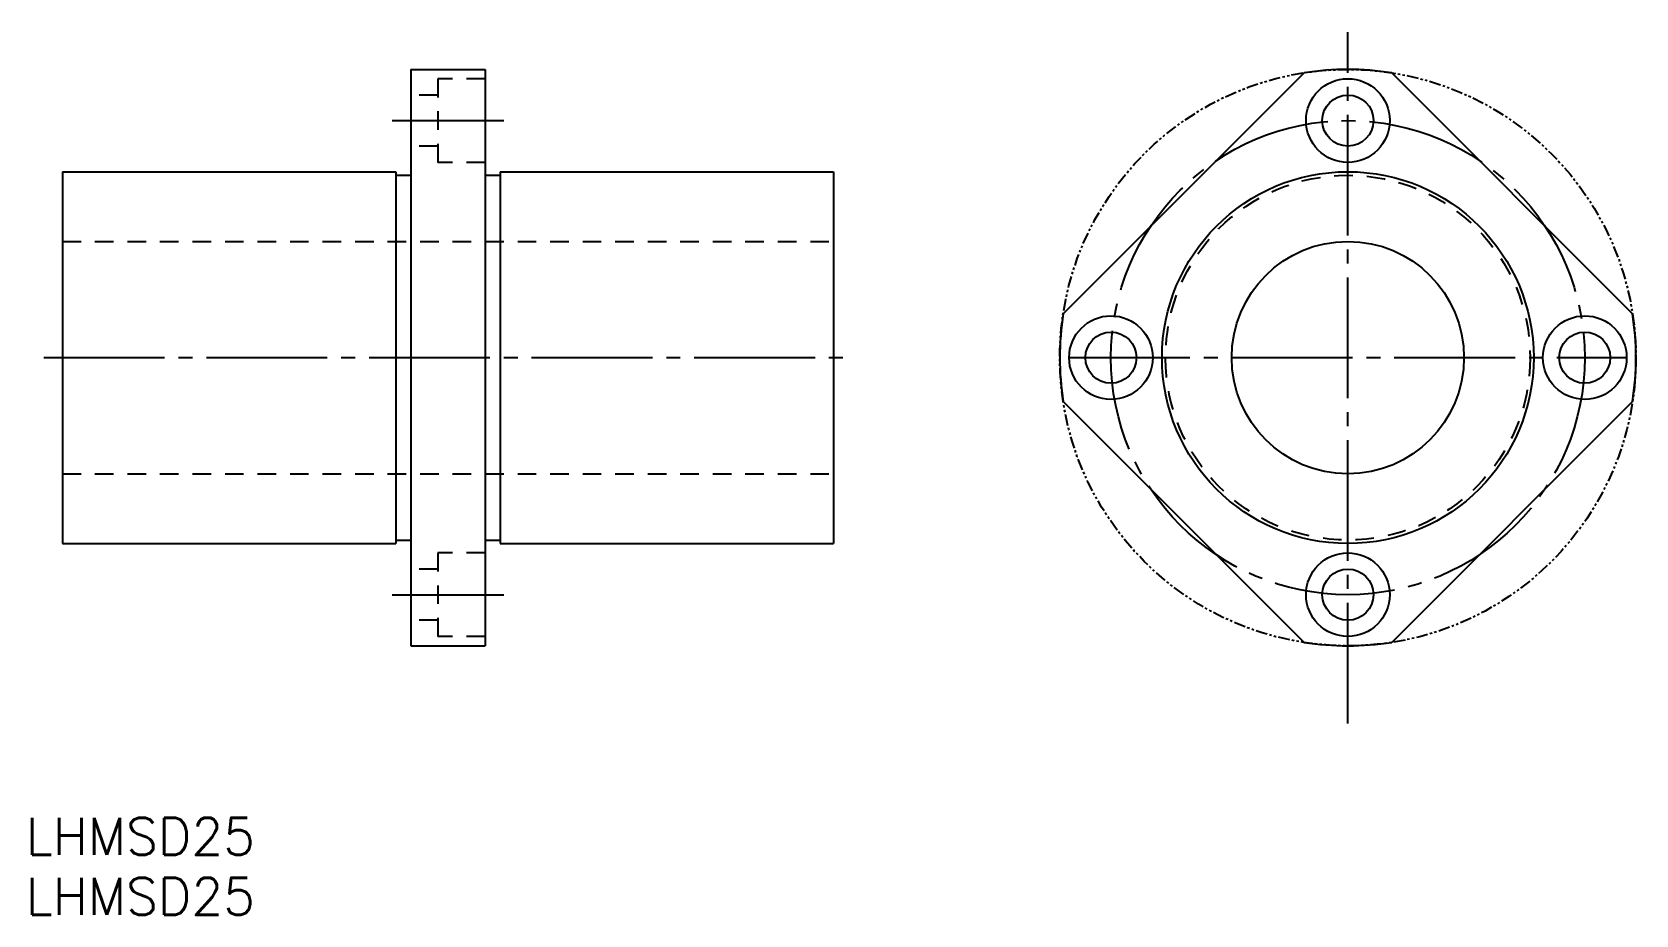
# Model space of a CAD drawing. Extents: x -222 to -50, y 330 to 425.
import ezdxf

# ---------------------------------------------------------------- set-up
doc = ezdxf.new("R2010")
doc.units = 0
for name, pattern in [('CENTER', [17.5, 13, -1.5, 1.5, -1.5]), ('DASHED', [3.5, 2, -1.5]), ('PHANTOM', [2.5, 1.25, -0.25, 0.25, -0.25, 0.25, -0.25])]:
    doc.linetypes.add(name, pattern=pattern)
doc.layers.get('0').update_dxf_attribs({"linetype": 'CONTINUOUS'})
doc.layers.add('CENTER', color=1, linetype='CENTER')
doc.styles.get("Standard").update_dxf_attribs({"font": 'txt.shx', "bigfont": '@extfont2.shx'})

msp = doc.modelspace()

# ---------------------------------------------------------------- linework, layer by layer
at = {"color": 7, "linetype": 'CONTINUOUS'}
for p, q in [((-181.73, 421.02), (-173.73, 421.02)), ((-181.73, 421.02), (-181.73, 359.02)), ((-173.73, 421.02), (-173.73, 359.02)), ((-85.59, 420.66), (-111.52, 394.73)), ((-76.16, 420.66), (-50.24, 394.73)), ((-219.23, 410.02), (-183.33, 410.02)), ((-219.23, 410.02), (-219.23, 370.02)), ((-183.33, 410.02), (-183.33, 370.02)), ((-183.33, 409.64), (-181.73, 409.64)), ((-173.73, 409.64), (-172.13, 409.64)), ((-172.13, 410.02), (-136.23, 410.02)), ((-172.13, 410.02), (-172.13, 370.02)), ((-136.23, 410.02), (-136.23, 370.02)), ((-111.52, 385.3), (-85.59, 359.38)), ((-50.24, 385.3), (-76.16, 359.38)), ((-219.23, 370.02), (-183.33, 370.02)), ((-183.33, 370.39), (-181.73, 370.39)), ((-173.73, 370.39), (-172.13, 370.39)), ((-172.13, 370.02), (-136.23, 370.02)), ((-181.73, 359.02), (-173.73, 359.02))]:
    msp.add_line(p, q, dxfattribs=at)
at = {"color": 3, "linetype": 'DASHED'}
for p, q in [((-173.73, 420.02), (-178.83, 420.02)), ((-178.83, 420.02), (-178.83, 411.02)), ((-178.83, 418.27), (-181.73, 418.27)), ((-178.83, 412.77), (-181.73, 412.77)), ((-173.73, 411.02), (-178.83, 411.02)), ((-219.23, 402.52), (-136.23, 402.52)), ((-219.23, 377.52), (-136.23, 377.52)), ((-173.73, 369.02), (-178.83, 369.02)), ((-178.83, 369.02), (-178.83, 360.02)), ((-178.83, 367.27), (-181.73, 367.27)), ((-178.83, 361.77), (-181.73, 361.77)), ((-173.73, 360.02), (-178.83, 360.02))]:
    msp.add_line(p, q, dxfattribs=at)
at = {"color": 3, "linetype": 'PHANTOM'}
msp.add_circle((-80.88, 390.02), 31, dxfattribs=at)
at = {"color": 7, "linetype": 'CONTINUOUS'}
for centre, radius in [((-80.88, 415.52), 4.5), ((-80.88, 415.52), 2.75), ((-80.88, 390.02), 20), ((-80.88, 390.02), 12.5), ((-106.38, 390.02), 4.5), ((-55.38, 390.02), 4.5), ((-106.38, 390.02), 2.75), ((-55.38, 390.02), 2.75), ((-80.88, 364.52), 4.5), ((-80.88, 364.52), 2.75)]:
    msp.add_circle(centre, radius, dxfattribs=at)
at = {"color": 3, "linetype": 'DASHED'}
msp.add_circle((-80.88, 390.02), 19.62, dxfattribs=at)
at = {"color": 7, "linetype": 'CONTINUOUS'}
for start, end in [(81.2493, 98.7507), (171.2493, 188.7507), (351.2493, 8.7507), (261.2493, 278.7507)]:
    msp.add_arc((-80.88, 390.02), 31, start, end, dxfattribs=at)
at = {"layer": 'CENTER', "color": 1, "linetype": 'CENTER'}
for p, q in [((-80.88, 350.65), (-80.88, 425.04)), ((-183.73, 415.52), (-171.73, 415.52)), ((-221.23, 390.02), (-134.23, 390.02)), ((-110.88, 390.02), (-50.88, 390.02)), ((-183.73, 364.52), (-171.73, 364.52))]:
    msp.add_line(p, q, dxfattribs=at)
msp.add_circle((-80.88, 390.02), 25.5, dxfattribs=at)

# ---------------------------------------------------------------- texts
at = {"color": 7, "linetype": 'CONTINUOUS'}
for p in [(-223.18, 336.52), (-223.18, 330.07)]:
    msp.add_text('LHMSD25', height=4, dxfattribs=at).set_placement(p)

doc.saveas('drawing.dxf')
